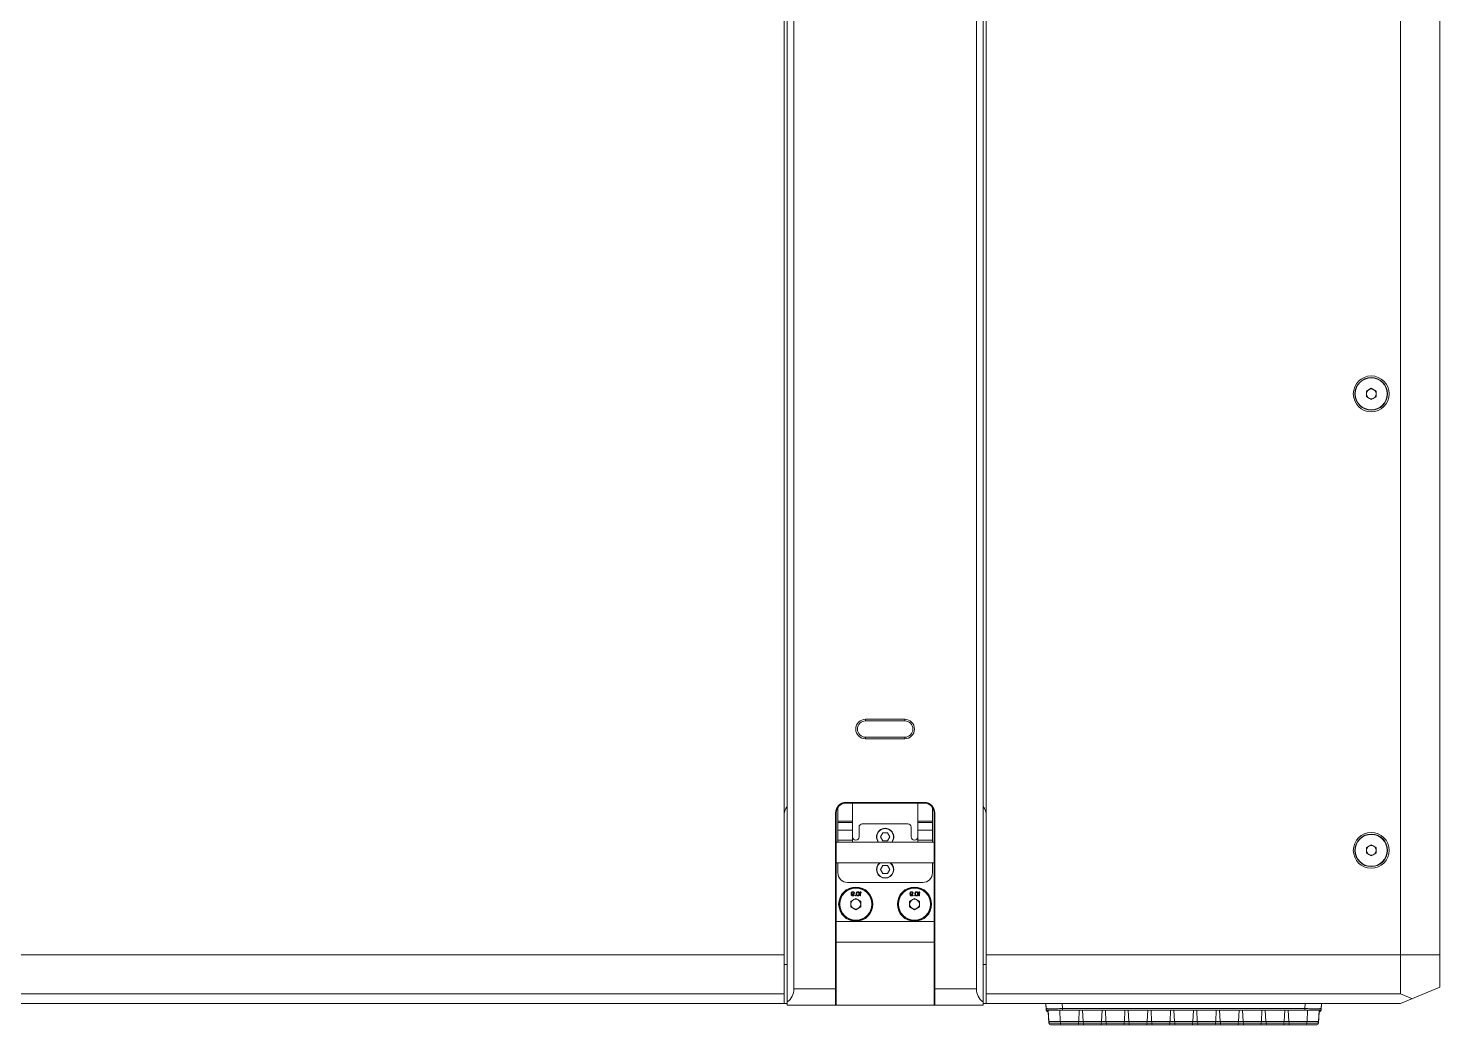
# Model space of a CAD drawing. Header units: millimetres. Extents: x 0 to 9253, y 0 to 2730.
# Drawn here: x 1856.3 to 2289, y 1055.9 to 1361.5 of the extents above; entities that cross this region are included whole.
import ezdxf

# ---------------------------------------------------------------- set-up
doc = ezdxf.new("R2010")
doc.units = ezdxf.units.MM
doc.layers.get('0').update_dxf_attribs({"lineweight": 13})

msp = doc.modelspace()

# ---------------------------------------------------------------- linework, layer by layer
for p, q in [((2088.97, 1061.88), (2088.97, 1576.88)), ((2148.97, 1061.88), (2148.97, 1576.88)), ((2090.97, 1066.88), (2090.97, 1571.88)), ((2146.97, 1066.88), (2146.97, 1571.88)), ((2087.97, 1561.38), (2087.97, 1062.38)), ((2149.97, 1561.38), (2149.97, 1062.38)), ((2276.97, 1065.38), (2276.97, 1561.38)), ((2288.97, 1067.38), (2288.97, 1561.38)), ((2266.47, 1250.25), (2267.97, 1251.11)), ((2267.97, 1251.11), (2269.47, 1250.25)), ((2266.47, 1248.51), (2266.47, 1250.25)), ((2267.97, 1247.65), (2266.47, 1248.51)), ((2269.47, 1248.51), (2267.97, 1247.65)), ((2269.47, 1250.25), (2269.47, 1248.51)), ((2124.97, 1149.58), (2112.97, 1149.58)), ((2112.97, 1149.58), (2112.97, 1149.08)), ((2124.97, 1149.08), (2112.97, 1149.08)), ((2124.97, 1149.58), (2124.97, 1149.08)), ((2112.97, 1144.08), (2124.97, 1144.08)), ((2112.97, 1143.58), (2112.97, 1144.08)), ((2112.97, 1143.58), (2124.97, 1143.58)), ((2124.97, 1143.58), (2124.97, 1144.08)), ((2103.97, 1120.88), (2103.77, 1120.88)), ((2103.77, 1120.88), (2103.77, 1061.88)), ((2103.97, 1120.88), (2103.97, 1062.08)), ((2104.47, 1122.53), (2104.47, 1111.93)), ((2130.97, 1124.08), (2106.97, 1124.08)), ((2106.97, 1124.08), (2106.97, 1123.88)), ((2130.97, 1123.88), (2106.97, 1123.88)), ((2108.97, 1111.93), (2108.97, 1123.88)), ((2128.97, 1111.93), (2128.97, 1123.88)), ((2130.97, 1123.88), (2130.97, 1124.08)), ((2133.47, 1122.54), (2133.47, 1111.93)), ((2134.17, 1120.88), (2133.97, 1120.88)), ((2133.97, 1120.88), (2133.97, 1062.08)), ((2134.17, 1120.88), (2134.17, 1061.88)), ((2108.97, 1118.38), (2104.47, 1118.38)), ((2108.97, 1117.88), (2104.47, 1117.88)), ((2110.97, 1116.51), (2110.97, 1113.51)), ((2125.97, 1117.51), (2111.97, 1117.51)), ((2126.97, 1116.51), (2126.97, 1113.51)), ((2128.97, 1118.38), (2133.47, 1118.38)), ((2128.97, 1117.88), (2133.47, 1117.88)), ((2108.97, 1115.54), (2104.47, 1115.54)), ((2108.97, 1112.5), (2104.47, 1112.5)), ((2117.53, 1113.51), (2118.25, 1114.76)), ((2118.25, 1112.26), (2117.53, 1113.51)), ((2118.25, 1114.76), (2119.69, 1114.76)), ((2119.69, 1112.26), (2118.25, 1112.26)), ((2119.69, 1114.76), (2120.42, 1113.51)), ((2120.42, 1113.51), (2119.69, 1112.26)), ((2128.97, 1115.54), (2133.47, 1115.54)), ((2128.97, 1112.5), (2133.47, 1112.5)), ((2133.97, 1111.93), (2103.97, 1111.93)), ((2266.47, 1110.25), (2267.97, 1111.11)), ((2266.47, 1108.51), (2266.47, 1110.25)), ((2267.97, 1107.65), (2266.47, 1108.51)), ((2267.97, 1111.11), (2269.47, 1110.25)), ((2269.47, 1108.51), (2267.97, 1107.65)), ((2269.47, 1110.25), (2269.47, 1108.51)), ((2133.97, 1105.53), (2103.97, 1105.53)), ((2104.47, 1102.51), (2104.47, 1105.53)), ((2117.53, 1103.51), (2118.25, 1104.76)), ((2118.25, 1102.26), (2117.53, 1103.51)), ((2118.25, 1104.76), (2119.69, 1104.76)), ((2119.69, 1104.76), (2120.42, 1103.51)), ((2120.42, 1103.51), (2119.69, 1102.26)), ((2133.47, 1102.51), (2133.47, 1105.53)), ((2107.47, 1099.51), (2130.47, 1099.51)), ((2119.69, 1102.26), (2118.25, 1102.26)), ((2108.57, 1096.12), (2108.6, 1096.31)), ((2108.57, 1095.93), (2108.57, 1096.12)), ((2108.6, 1095.74), (2108.57, 1095.93)), ((2108.6, 1096.31), (2108.65, 1096.45)), ((2108.65, 1095.6), (2108.6, 1095.74)), ((2108.65, 1096.45), (2108.73, 1096.56)), ((2108.73, 1095.49), (2108.65, 1095.6)), ((2108.7, 1095.98), (2108.7, 1095.93)), ((2108.87, 1095.87), (2108.7, 1095.98)), ((2108.7, 1095.93), (2108.73, 1095.77)), ((2108.73, 1096.56), (2108.87, 1096.64)), ((2108.76, 1096.37), (2108.73, 1096.29)), ((2108.73, 1096.29), (2108.73, 1096.23)), ((2108.73, 1096.23), (2108.76, 1096.15)), ((2108.73, 1095.77), (2108.76, 1095.68)), ((2108.87, 1095.41), (2108.73, 1095.49)), ((2108.81, 1096.45), (2108.76, 1096.37)), ((2108.76, 1096.15), (2108.81, 1096.07)), ((2108.76, 1095.68), (2108.81, 1095.6)), ((2108.89, 1096.51), (2108.81, 1096.45)), ((2108.81, 1096.07), (2108.89, 1096.01)), ((2108.81, 1095.6), (2108.89, 1095.55)), ((2108.87, 1096.64), (2109, 1096.67)), ((2109, 1095.85), (2108.87, 1095.87)), ((2109, 1095.38), (2108.87, 1095.41)), ((2108.97, 1096.53), (2108.89, 1096.51)), ((2108.89, 1096.01), (2108.97, 1095.98)), ((2108.89, 1095.55), (2108.97, 1095.52)), ((2109.16, 1096.53), (2108.97, 1096.53)), ((2108.97, 1095.98), (2109.16, 1095.98)), ((2108.97, 1095.52), (2109.13, 1095.52)), ((2109, 1096.67), (2109.13, 1096.67)), ((2109.13, 1095.85), (2109, 1095.85)), ((2109.11, 1095.38), (2109, 1095.38)), ((2109.24, 1095.41), (2109.11, 1095.38)), ((2109.13, 1096.67), (2109.27, 1096.64)), ((2109.27, 1095.87), (2109.13, 1095.85)), ((2109.13, 1095.52), (2109.21, 1095.55)), ((2109.24, 1096.51), (2109.16, 1096.53)), ((2109.16, 1095.98), (2109.24, 1096.01)), ((2109.21, 1095.55), (2109.3, 1095.6)), ((2109.32, 1096.45), (2109.24, 1096.51)), ((2109.24, 1096.01), (2109.32, 1096.07)), ((2109.38, 1095.49), (2109.24, 1095.41)), ((2109.27, 1096.64), (2109.4, 1096.56)), ((2109.4, 1095.96), (2109.27, 1095.87)), ((2109.3, 1095.6), (2109.35, 1095.68)), ((2109.38, 1096.37), (2109.32, 1096.45)), ((2109.32, 1096.07), (2109.38, 1096.15)), ((2109.35, 1095.68), (2109.48, 1095.68)), ((2109.4, 1096.29), (2109.38, 1096.37)), ((2109.38, 1096.15), (2109.4, 1096.23)), ((2109.46, 1095.6), (2109.38, 1095.49)), ((2109.4, 1096.56), (2109.48, 1096.45)), ((2109.4, 1096.23), (2109.4, 1096.29)), ((2109.48, 1096.07), (2109.4, 1095.96)), ((2109.48, 1095.68), (2109.46, 1095.6)), ((2109.48, 1096.45), (2109.54, 1096.31)), ((2109.54, 1096.2), (2109.48, 1096.07)), ((2109.54, 1096.31), (2109.54, 1096.2)), ((2109.75, 1095.52), (2109.89, 1095.52)), ((2109.75, 1095.38), (2109.75, 1095.52)), ((2109.89, 1095.38), (2109.75, 1095.38)), ((2109.89, 1095.52), (2109.89, 1095.38)), ((2110.1, 1096.15), (2110.13, 1096.29)), ((2110.1, 1095.9), (2110.1, 1096.15)), ((2110.13, 1095.77), (2110.1, 1095.9)), ((2110.13, 1096.29), (2110.16, 1096.37)), ((2110.16, 1095.68), (2110.13, 1095.77)), ((2110.16, 1096.37), (2110.21, 1096.48)), ((2110.21, 1095.57), (2110.16, 1095.68)), ((2110.21, 1096.48), (2110.29, 1096.56)), ((2110.29, 1095.49), (2110.21, 1095.57)), ((2110.26, 1096.29), (2110.24, 1096.12)), ((2110.24, 1096.12), (2110.24, 1095.93)), ((2110.24, 1095.93), (2110.26, 1095.77)), ((2110.37, 1096.45), (2110.26, 1096.29)), ((2110.26, 1095.77), (2110.37, 1095.6)), ((2110.29, 1096.56), (2110.42, 1096.64)), ((2110.42, 1095.41), (2110.29, 1095.49)), ((2110.45, 1096.51), (2110.37, 1096.45)), ((2110.37, 1095.6), (2110.45, 1095.55)), ((2110.42, 1096.64), (2110.59, 1096.67)), ((2110.59, 1095.38), (2110.42, 1095.41)), ((2110.59, 1096.53), (2110.45, 1096.51)), ((2110.45, 1095.55), (2110.59, 1095.52)), ((2110.59, 1096.67), (2110.75, 1096.64)), ((2110.72, 1096.51), (2110.59, 1096.53)), ((2110.59, 1095.52), (2110.72, 1095.55)), ((2110.75, 1095.41), (2110.59, 1095.38)), ((2110.8, 1096.45), (2110.72, 1096.51)), ((2110.72, 1095.55), (2110.8, 1095.6)), ((2110.75, 1096.64), (2110.88, 1096.56)), ((2110.88, 1095.49), (2110.75, 1095.41)), ((2110.91, 1096.29), (2110.8, 1096.45)), ((2110.8, 1095.6), (2110.91, 1095.77)), ((2110.88, 1096.56), (2110.96, 1096.48)), ((2110.96, 1095.57), (2110.88, 1095.49)), ((2110.93, 1096.12), (2110.91, 1096.29)), ((2110.91, 1095.77), (2110.93, 1095.93)), ((2110.93, 1095.93), (2110.93, 1096.12)), ((2110.96, 1096.48), (2111.02, 1096.37)), ((2111.02, 1095.68), (2110.96, 1095.57)), ((2111.02, 1096.37), (2111.04, 1096.29)), ((2111.04, 1095.77), (2111.02, 1095.68)), ((2111.04, 1096.29), (2111.07, 1096.15)), ((2111.07, 1095.9), (2111.04, 1095.77)), ((2111.07, 1096.15), (2111.07, 1095.9)), ((2111.28, 1096.67), (2111.45, 1096.67)), ((2111.28, 1095.38), (2111.28, 1096.67)), ((2111.45, 1095.38), (2111.28, 1095.38)), ((2111.45, 1096.67), (2111.61, 1096.48)), ((2111.45, 1096.45), (2111.45, 1095.38)), ((2111.61, 1096.26), (2111.45, 1096.45)), ((2111.61, 1096.48), (2111.61, 1096.26)), ((2126.57, 1096.12), (2126.6, 1096.31)), ((2126.57, 1095.93), (2126.57, 1096.12)), ((2126.6, 1095.74), (2126.57, 1095.93)), ((2126.6, 1096.31), (2126.65, 1096.45)), ((2126.65, 1095.6), (2126.6, 1095.74)), ((2126.65, 1096.45), (2126.73, 1096.56)), ((2126.73, 1095.49), (2126.65, 1095.6)), ((2126.7, 1095.98), (2126.7, 1095.93)), ((2126.87, 1095.87), (2126.7, 1095.98)), ((2126.7, 1095.93), (2126.73, 1095.77)), ((2126.73, 1096.56), (2126.87, 1096.64)), ((2126.76, 1096.37), (2126.73, 1096.29)), ((2126.73, 1096.29), (2126.73, 1096.23)), ((2126.73, 1096.23), (2126.76, 1096.15)), ((2126.73, 1095.77), (2126.76, 1095.68)), ((2126.87, 1095.41), (2126.73, 1095.49)), ((2126.81, 1096.45), (2126.76, 1096.37)), ((2126.76, 1096.15), (2126.81, 1096.07)), ((2126.76, 1095.68), (2126.81, 1095.6)), ((2126.89, 1096.51), (2126.81, 1096.45)), ((2126.81, 1096.07), (2126.89, 1096.01)), ((2126.81, 1095.6), (2126.89, 1095.55)), ((2126.87, 1096.64), (2127, 1096.67)), ((2127, 1095.85), (2126.87, 1095.87)), ((2127, 1095.38), (2126.87, 1095.41)), ((2126.97, 1096.53), (2126.89, 1096.51)), ((2126.89, 1096.01), (2126.97, 1095.98)), ((2126.89, 1095.55), (2126.97, 1095.52)), ((2127.16, 1096.53), (2126.97, 1096.53)), ((2126.97, 1095.98), (2127.16, 1095.98)), ((2126.97, 1095.52), (2127.13, 1095.52)), ((2127, 1096.67), (2127.13, 1096.67)), ((2127.13, 1095.85), (2127, 1095.85)), ((2127.11, 1095.38), (2127, 1095.38)), ((2127.24, 1095.41), (2127.11, 1095.38)), ((2127.13, 1096.67), (2127.27, 1096.64)), ((2127.27, 1095.87), (2127.13, 1095.85)), ((2127.13, 1095.52), (2127.21, 1095.55)), ((2127.24, 1096.51), (2127.16, 1096.53)), ((2127.16, 1095.98), (2127.24, 1096.01)), ((2127.21, 1095.55), (2127.3, 1095.6)), ((2127.32, 1096.45), (2127.24, 1096.51)), ((2127.24, 1096.01), (2127.32, 1096.07)), ((2127.38, 1095.49), (2127.24, 1095.41)), ((2127.27, 1096.64), (2127.4, 1096.56)), ((2127.4, 1095.96), (2127.27, 1095.87)), ((2127.3, 1095.6), (2127.35, 1095.68)), ((2127.38, 1096.37), (2127.32, 1096.45)), ((2127.32, 1096.07), (2127.38, 1096.15)), ((2127.35, 1095.68), (2127.48, 1095.68)), ((2127.4, 1096.29), (2127.38, 1096.37)), ((2127.38, 1096.15), (2127.4, 1096.23)), ((2127.46, 1095.6), (2127.38, 1095.49)), ((2127.4, 1096.56), (2127.48, 1096.45)), ((2127.4, 1096.23), (2127.4, 1096.29)), ((2127.48, 1096.07), (2127.4, 1095.96)), ((2127.48, 1095.68), (2127.46, 1095.6)), ((2127.48, 1096.45), (2127.54, 1096.31)), ((2127.54, 1096.2), (2127.48, 1096.07)), ((2127.54, 1096.31), (2127.54, 1096.2)), ((2127.75, 1095.52), (2127.89, 1095.52)), ((2127.75, 1095.38), (2127.75, 1095.52)), ((2127.89, 1095.38), (2127.75, 1095.38)), ((2127.89, 1095.52), (2127.89, 1095.38)), ((2128.1, 1096.15), (2128.13, 1096.29)), ((2128.1, 1095.9), (2128.1, 1096.15)), ((2128.13, 1095.77), (2128.1, 1095.9)), ((2128.13, 1096.29), (2128.16, 1096.37)), ((2128.16, 1095.68), (2128.13, 1095.77)), ((2128.16, 1096.37), (2128.21, 1096.48)), ((2128.21, 1095.57), (2128.16, 1095.68)), ((2128.21, 1096.48), (2128.29, 1096.56)), ((2128.29, 1095.49), (2128.21, 1095.57)), ((2128.26, 1096.29), (2128.24, 1096.12)), ((2128.24, 1096.12), (2128.24, 1095.93)), ((2128.24, 1095.93), (2128.26, 1095.77)), ((2128.37, 1096.45), (2128.26, 1096.29)), ((2128.26, 1095.77), (2128.37, 1095.6)), ((2128.29, 1096.56), (2128.42, 1096.64)), ((2128.42, 1095.41), (2128.29, 1095.49)), ((2128.45, 1096.51), (2128.37, 1096.45)), ((2128.37, 1095.6), (2128.45, 1095.55)), ((2128.42, 1096.64), (2128.59, 1096.67)), ((2128.59, 1095.38), (2128.42, 1095.41)), ((2128.59, 1096.53), (2128.45, 1096.51)), ((2128.45, 1095.55), (2128.59, 1095.52)), ((2128.59, 1096.67), (2128.75, 1096.64)), ((2128.72, 1096.51), (2128.59, 1096.53)), ((2128.59, 1095.52), (2128.72, 1095.55)), ((2128.75, 1095.41), (2128.59, 1095.38)), ((2128.8, 1096.45), (2128.72, 1096.51)), ((2128.72, 1095.55), (2128.8, 1095.6)), ((2128.75, 1096.64), (2128.88, 1096.56)), ((2128.88, 1095.49), (2128.75, 1095.41)), ((2128.91, 1096.29), (2128.8, 1096.45)), ((2128.8, 1095.6), (2128.91, 1095.77)), ((2128.88, 1096.56), (2128.96, 1096.48)), ((2128.96, 1095.57), (2128.88, 1095.49)), ((2128.93, 1096.12), (2128.91, 1096.29)), ((2128.91, 1095.77), (2128.93, 1095.93)), ((2128.93, 1095.93), (2128.93, 1096.12)), ((2128.96, 1096.48), (2129.02, 1096.37)), ((2129.02, 1095.68), (2128.96, 1095.57)), ((2129.02, 1096.37), (2129.04, 1096.29)), ((2129.04, 1095.77), (2129.02, 1095.68)), ((2129.04, 1096.29), (2129.07, 1096.15)), ((2129.07, 1095.9), (2129.04, 1095.77)), ((2129.07, 1096.15), (2129.07, 1095.9)), ((2129.28, 1096.67), (2129.45, 1096.67)), ((2129.28, 1095.38), (2129.28, 1096.67)), ((2129.45, 1095.38), (2129.28, 1095.38)), ((2129.45, 1096.67), (2129.61, 1096.48)), ((2129.45, 1096.45), (2129.45, 1095.38)), ((2129.61, 1096.26), (2129.45, 1096.45)), ((2129.61, 1096.48), (2129.61, 1096.26)), ((2108.47, 1093.75), (2109.97, 1094.61)), ((2108.47, 1092.01), (2108.47, 1093.75)), ((2109.97, 1091.15), (2108.47, 1092.01)), ((2109.97, 1094.61), (2111.47, 1093.75)), ((2111.47, 1092.01), (2109.97, 1091.15)), ((2111.47, 1093.75), (2111.47, 1092.01)), ((2126.47, 1093.75), (2127.97, 1094.61)), ((2126.47, 1092.01), (2126.47, 1093.75)), ((2127.97, 1091.15), (2126.47, 1092.01)), ((2127.97, 1094.61), (2129.47, 1093.75)), ((2129.47, 1092.01), (2127.97, 1091.15)), ((2129.47, 1093.75), (2129.47, 1092.01)), ((2133.97, 1087.58), (2103.97, 1087.58)), ((2087.97, 1077.38), (1835.97, 1077.38)), ((2133.97, 1081.18), (2103.97, 1081.18)), ((2288.97, 1077.38), (2149.97, 1077.38)), ((2088.97, 1074.38), (2087.97, 1074.38)), ((2149.97, 1074.38), (2148.97, 1074.38)), ((2087.97, 1065.38), (1835.97, 1065.38)), ((2090.97, 1066.88), (2103.97, 1066.88)), ((2133.97, 1066.88), (2146.97, 1066.88)), ((2276.97, 1065.38), (2149.97, 1065.38)), ((2276.97, 1062.38), (2288.97, 1067.38)), ((2280.57, 1063.88), (2276.97, 1065.38)), ((2088.97, 1062.38), (1834.97, 1062.38)), ((2088.97, 1061.88), (2103.77, 1061.88)), ((2103.77, 1061.88), (2134.17, 1061.88)), ((2103.97, 1061.88), (2103.97, 1062.08)), ((2133.97, 1061.88), (2133.97, 1062.08)), ((2134.17, 1061.88), (2148.97, 1061.88)), ((2276.97, 1062.38), (2148.97, 1062.38)), ((2168.37, 1060.34), (2168.19, 1062.38)), ((2168.37, 1060.84), (2168.23, 1062.38)), ((2175.13, 1060.38), (2168.87, 1060.38)), ((2168.97, 1060.32), (2168.96, 1060.32)), ((2169.16, 1056.85), (2168.97, 1060.38)), ((2172.66, 1056.85), (2172.47, 1060.38)), ((2173.22, 1062.38), (2173.35, 1060.84)), ((2247.59, 1060.84), (2173.35, 1060.84)), ((2173.35, 1060.38), (2173.35, 1060.84)), ((2175.13, 1060.38), (2175.47, 1060.38)), ((2175.47, 1060.38), (2175.82, 1060.38)), ((2175.82, 1060.38), (2182.13, 1060.38)), ((2178.47, 1060.38), (2178.29, 1056.85)), ((2179.66, 1056.85), (2179.47, 1060.38)), ((2182.13, 1060.38), (2182.47, 1060.38)), ((2182.47, 1060.38), (2182.82, 1060.38)), ((2182.82, 1060.38), (2189.13, 1060.38)), ((2185.47, 1060.38), (2185.29, 1056.85)), ((2186.66, 1056.85), (2186.47, 1060.38)), ((2189.13, 1060.38), (2189.47, 1060.38)), ((2189.47, 1060.38), (2189.82, 1060.38)), ((2189.82, 1060.38), (2196.13, 1060.38)), ((2192.47, 1060.38), (2192.29, 1056.85)), ((2193.66, 1056.85), (2193.47, 1060.38)), ((2196.13, 1060.38), (2196.47, 1060.38)), ((2196.47, 1060.38), (2196.82, 1060.38)), ((2196.82, 1060.38), (2203.13, 1060.38)), ((2199.47, 1060.38), (2199.29, 1056.85)), ((2200.66, 1056.85), (2200.47, 1060.38)), ((2203.13, 1060.38), (2203.47, 1060.38)), ((2203.47, 1060.38), (2203.82, 1060.38)), ((2203.82, 1060.38), (2210.13, 1060.38)), ((2206.47, 1060.38), (2206.29, 1056.85)), ((2207.66, 1056.85), (2207.47, 1060.38)), ((2210.13, 1060.38), (2210.47, 1060.38)), ((2210.47, 1060.38), (2210.82, 1060.38)), ((2210.82, 1060.38), (2217.13, 1060.38)), ((2213.29, 1056.85), (2213.47, 1060.38)), ((2214.47, 1060.38), (2214.66, 1056.85)), ((2217.13, 1060.38), (2217.47, 1060.38)), ((2217.47, 1060.38), (2217.82, 1060.38)), ((2217.82, 1060.38), (2224.13, 1060.38)), ((2220.29, 1056.85), (2220.47, 1060.38)), ((2221.47, 1060.38), (2221.66, 1056.85)), ((2224.13, 1060.38), (2224.47, 1060.38)), ((2224.47, 1060.38), (2224.82, 1060.38)), ((2224.82, 1060.38), (2231.13, 1060.38)), ((2227.29, 1056.85), (2227.47, 1060.38)), ((2228.47, 1060.38), (2228.66, 1056.85)), ((2231.13, 1060.38), (2231.47, 1060.38)), ((2231.47, 1060.38), (2231.82, 1060.38)), ((2231.82, 1060.38), (2238.13, 1060.38)), ((2234.29, 1056.85), (2234.47, 1060.38)), ((2235.47, 1060.38), (2235.66, 1056.85)), ((2238.13, 1060.38), (2238.47, 1060.38)), ((2238.47, 1060.38), (2238.82, 1060.38)), ((2238.82, 1060.38), (2245.13, 1060.38)), ((2241.29, 1056.85), (2241.47, 1060.38)), ((2242.47, 1060.38), (2242.66, 1056.85)), ((2245.13, 1060.38), (2245.47, 1060.38)), ((2245.47, 1060.38), (2245.82, 1060.38)), ((2252.08, 1060.38), (2245.82, 1060.38)), ((2247.59, 1060.84), (2247.73, 1062.38)), ((2247.59, 1060.84), (2247.59, 1060.38)), ((2248.29, 1056.85), (2248.47, 1060.38)), ((2251.79, 1056.85), (2251.97, 1060.38)), ((2251.97, 1060.32), (2251.99, 1060.32)), ((2252.75, 1062.38), (2252.57, 1060.34)), ((2252.71, 1062.38), (2252.57, 1060.84)), ((2169, 1059.88), (2168.87, 1059.88)), ((2169.16, 1056.35), (2168.97, 1059.88)), ((2251.79, 1056.85), (2169.16, 1056.85)), ((2251.79, 1056.35), (2169.16, 1056.35)), ((2251.29, 1056.38), (2169.66, 1056.38)), ((2251.29, 1055.88), (2169.66, 1055.88)), ((2172.66, 1056.35), (2172.66, 1056.38)), ((2178.29, 1056.38), (2178.29, 1056.35)), ((2179.66, 1056.35), (2179.66, 1056.38)), ((2185.29, 1056.38), (2185.29, 1056.35)), ((2186.66, 1056.35), (2186.66, 1056.38)), ((2192.29, 1056.38), (2192.29, 1056.35)), ((2193.66, 1056.35), (2193.66, 1056.38)), ((2199.29, 1056.38), (2199.29, 1056.35)), ((2200.66, 1056.35), (2200.66, 1056.38)), ((2206.29, 1056.38), (2206.29, 1056.35)), ((2207.66, 1056.35), (2207.66, 1056.38)), ((2213.29, 1056.35), (2213.29, 1056.38)), ((2214.66, 1056.38), (2214.66, 1056.35)), ((2220.29, 1056.35), (2220.29, 1056.38)), ((2221.66, 1056.38), (2221.66, 1056.35)), ((2227.29, 1056.35), (2227.29, 1056.38)), ((2228.66, 1056.38), (2228.66, 1056.35)), ((2234.29, 1056.35), (2234.29, 1056.38)), ((2235.66, 1056.38), (2235.66, 1056.35)), ((2241.29, 1056.35), (2241.29, 1056.38)), ((2242.66, 1056.38), (2242.66, 1056.35)), ((2248.29, 1056.35), (2248.29, 1056.38)), ((2251.79, 1056.35), (2251.97, 1059.88)), ((2252.08, 1059.88), (2251.95, 1059.88))]:
    msp.add_line(p, q)
for centre, radius in [((2267.97, 1249.38), 5.5), ((2267.97, 1249.38), 5), ((2267.97, 1249.38), 4.9), ((2267.97, 1249.38), 1.5), ((2267.97, 1109.38), 5.5), ((2267.97, 1109.38), 5), ((2267.97, 1109.38), 4.9), ((2267.97, 1109.38), 1.5), ((2109.97, 1092.88), 5.25), ((2109.97, 1092.88), 5), ((2109.97, 1092.88), 4.9), ((2127.97, 1092.88), 5.25), ((2127.97, 1092.88), 5), ((2127.97, 1092.88), 4.9), ((2109.97, 1092.88), 1.5), ((2127.97, 1092.88), 1.5)]:
    msp.add_circle(centre, radius)
for centre, radius, start, end in [((2112.97, 1146.58), 3, 90, 270), ((2112.97, 1146.58), 2.5, 90, 270), ((2124.97, 1146.58), 3, 270, 90), ((2124.97, 1146.58), 2.5, 270, 90), ((2092.97, 1119.88), 5, 143.2163, 180), ((2106.97, 1120.88), 3.2, 90, 180), ((2106.97, 1120.88), 3, 90, 180), ((2130.97, 1120.88), 3.2, 0, 90), ((2130.97, 1120.88), 3, 0, 90), ((2144.97, 1119.88), 5, 0, 36.7837), ((2111.97, 1116.51), 1, 90, 180), ((2125.97, 1116.51), 1, 0, 90), ((2109.97, 1113.51), 1, 180, 0), ((2118.97, 1113.51), 2.65, 323.5721, 216.4279), ((2118.97, 1113.51), 2.55, 321.9151, 218.0849), ((2127.97, 1113.51), 1, 180, 0), ((2118.97, 1103.51), 2.65, 130.0419, 49.9581), ((2118.97, 1103.51), 2.55, 127.2936, 52.7064), ((2107.47, 1102.51), 3, 180, 270), ((2130.47, 1102.51), 3, 270, 0), ((2103.77, 1062.08), 0.2, 270, 0), ((2134.17, 1062.08), 0.2, 180, 270), ((2168.87, 1060.88), 0.5, 185.0011, 270), ((2168.87, 1060.38), 0.5, 185.0011, 270), ((2169.31, 1107.31), 46.99, 269.3152, 269.5699), ((2251.63, 1107.45), 47.13, 270.4292, 270.6831), ((2252.08, 1060.88), 0.5, 270, 354.9989), ((2252.08, 1060.38), 0.5, 270, 354.9989), ((2169.66, 1056.88), 0.5, 183, 270), ((2169.66, 1056.38), 0.5, 183, 270), ((2173.16, 1056.88), 0.5, 183, 270), ((2173.16, 1056.38), 0.5, 183, 270), ((2177.79, 1056.88), 0.5, 270, 357), ((2177.79, 1056.38), 0.5, 270, 357), ((2180.16, 1056.88), 0.5, 183, 270), ((2180.16, 1056.38), 0.5, 183, 270), ((2184.79, 1056.88), 0.5, 270, 357), ((2184.79, 1056.38), 0.5, 270, 357), ((2187.16, 1056.88), 0.5, 183, 270), ((2187.16, 1056.38), 0.5, 183, 270), ((2191.79, 1056.88), 0.5, 270, 357), ((2191.79, 1056.38), 0.5, 270, 357), ((2194.16, 1056.88), 0.5, 183, 270), ((2194.16, 1056.38), 0.5, 183, 270), ((2198.79, 1056.88), 0.5, 270, 357), ((2198.79, 1056.38), 0.5, 270, 357), ((2201.16, 1056.88), 0.5, 183, 270), ((2201.16, 1056.38), 0.5, 183, 270), ((2205.79, 1056.88), 0.5, 270, 357), ((2205.79, 1056.38), 0.5, 270, 357), ((2208.16, 1056.88), 0.5, 183, 270), ((2208.16, 1056.38), 0.5, 183, 270), ((2212.79, 1056.88), 0.5, 270, 357), ((2212.79, 1056.38), 0.5, 270, 357), ((2215.16, 1056.88), 0.5, 183, 270), ((2215.16, 1056.38), 0.5, 183, 270), ((2219.79, 1056.88), 0.5, 270, 357), ((2219.79, 1056.38), 0.5, 270, 357), ((2222.16, 1056.88), 0.5, 183, 270), ((2222.16, 1056.38), 0.5, 183, 270), ((2226.79, 1056.88), 0.5, 270, 357), ((2226.79, 1056.38), 0.5, 270, 357), ((2229.16, 1056.88), 0.5, 183, 270), ((2229.16, 1056.38), 0.5, 183, 270), ((2233.79, 1056.88), 0.5, 270, 357), ((2233.79, 1056.38), 0.5, 270, 357), ((2236.16, 1056.88), 0.5, 183, 270), ((2236.16, 1056.38), 0.5, 183, 270), ((2240.79, 1056.88), 0.5, 270, 357), ((2240.79, 1056.38), 0.5, 270, 357), ((2243.16, 1056.88), 0.5, 183, 270), ((2243.16, 1056.38), 0.5, 183, 270), ((2247.79, 1056.88), 0.5, 270, 357), ((2247.79, 1056.38), 0.5, 270, 357), ((2251.29, 1056.88), 0.5, 270, 357), ((2251.29, 1056.38), 0.5, 270, 357)]:
    msp.add_arc(centre, radius, start, end)
at = {"extrusion": (0, 0, -1)}
for centre, major_axis, start_param, end_param in [((2085.97, 1066.88), (0, 5), -4.712389, -3.785094), ((2151.97, 1066.88), (-5, 0), -0.927295, 0)]:
    msp.add_ellipse(centre, major_axis=major_axis, ratio=1, start_param=start_param, end_param=end_param, dxfattribs=at)
for points, knots in [([(2173.35, 1060.84), (2173.03, 1060.83), (2172.39, 1060.83), (2171.61, 1060.82), (2171.01, 1060.82), (2170.59, 1060.82), (2170.2, 1060.82), (2169.84, 1060.82), (2169.51, 1060.82), (2169.22, 1060.82), (2169, 1060.82), (2168.85, 1060.82), (2168.75, 1060.82), (2168.66, 1060.83), (2168.59, 1060.83), (2168.52, 1060.83), (2168.47, 1060.83), (2168.43, 1060.83), (2168.41, 1060.83), (2168.39, 1060.83), (2168.38, 1060.83), (2168.38, 1060.83), (2168.37, 1060.84), (2168.37, 1060.84), (2168.37, 1060.84)], [0, 0, 0, 0, 0.195074, 0.38268, 0.471406, 0.555604, 0.634439, 0.707157, 0.773045, 0.831478, 0.881883, 0.903928, 0.923794, 0.941432, 0.956804, 0.969879, 0.980624, 0.989012, 0.992318, 0.995031, 0.997151, 0.998679, 0.999619, 1, 1, 1, 1]), ([(2168.75, 1060.32), (2168.72, 1060.32), (2168.66, 1060.33), (2168.59, 1060.33), (2168.52, 1060.33), (2168.47, 1060.33), (2168.43, 1060.33), (2168.41, 1060.33), (2168.39, 1060.33), (2168.38, 1060.33), (2168.38, 1060.33), (2168.37, 1060.34), (2168.37, 1060.34), (2168.37, 1060.34)], [0, 0, 0, 0, 0.231442, 0.433162, 0.604735, 0.745738, 0.855806, 0.899191, 0.934797, 0.962621, 0.982671, 0.995001, 1, 1, 1, 1]), ([(2247.59, 1060.84), (2247.92, 1060.83), (2248.55, 1060.83), (2249.34, 1060.82), (2249.93, 1060.82), (2250.35, 1060.82), (2250.74, 1060.82), (2251.11, 1060.82), (2251.43, 1060.82), (2251.72, 1060.82), (2251.94, 1060.82), (2252.09, 1060.82), (2252.19, 1060.82), (2252.28, 1060.83), (2252.36, 1060.83), (2252.42, 1060.83), (2252.47, 1060.83), (2252.51, 1060.83), (2252.54, 1060.83), (2252.55, 1060.83), (2252.56, 1060.83), (2252.57, 1060.83), (2252.57, 1060.84), (2252.57, 1060.84), (2252.57, 1060.84)], [0, 0, 0, 0, 0.195075, 0.382682, 0.471407, 0.555604, 0.634439, 0.707157, 0.773045, 0.831478, 0.881883, 0.903927, 0.923794, 0.941431, 0.956803, 0.969878, 0.980623, 0.989011, 0.992317, 0.995031, 0.997151, 0.998679, 0.999619, 1, 1, 1, 1]), ([(2252.19, 1060.32), (2252.22, 1060.32), (2252.28, 1060.33), (2252.36, 1060.33), (2252.42, 1060.33), (2252.47, 1060.33), (2252.51, 1060.33), (2252.54, 1060.33), (2252.55, 1060.33), (2252.56, 1060.33), (2252.57, 1060.33), (2252.57, 1060.34), (2252.57, 1060.34), (2252.57, 1060.34)], [0, 0, 0, 0, 0.231438, 0.433156, 0.604729, 0.745733, 0.855804, 0.89919, 0.934797, 0.962622, 0.982672, 0.995003, 1, 1, 1, 1])]:
    msp.add_open_spline(points, degree=3, knots=knots)

doc.saveas('drawing.dxf')
